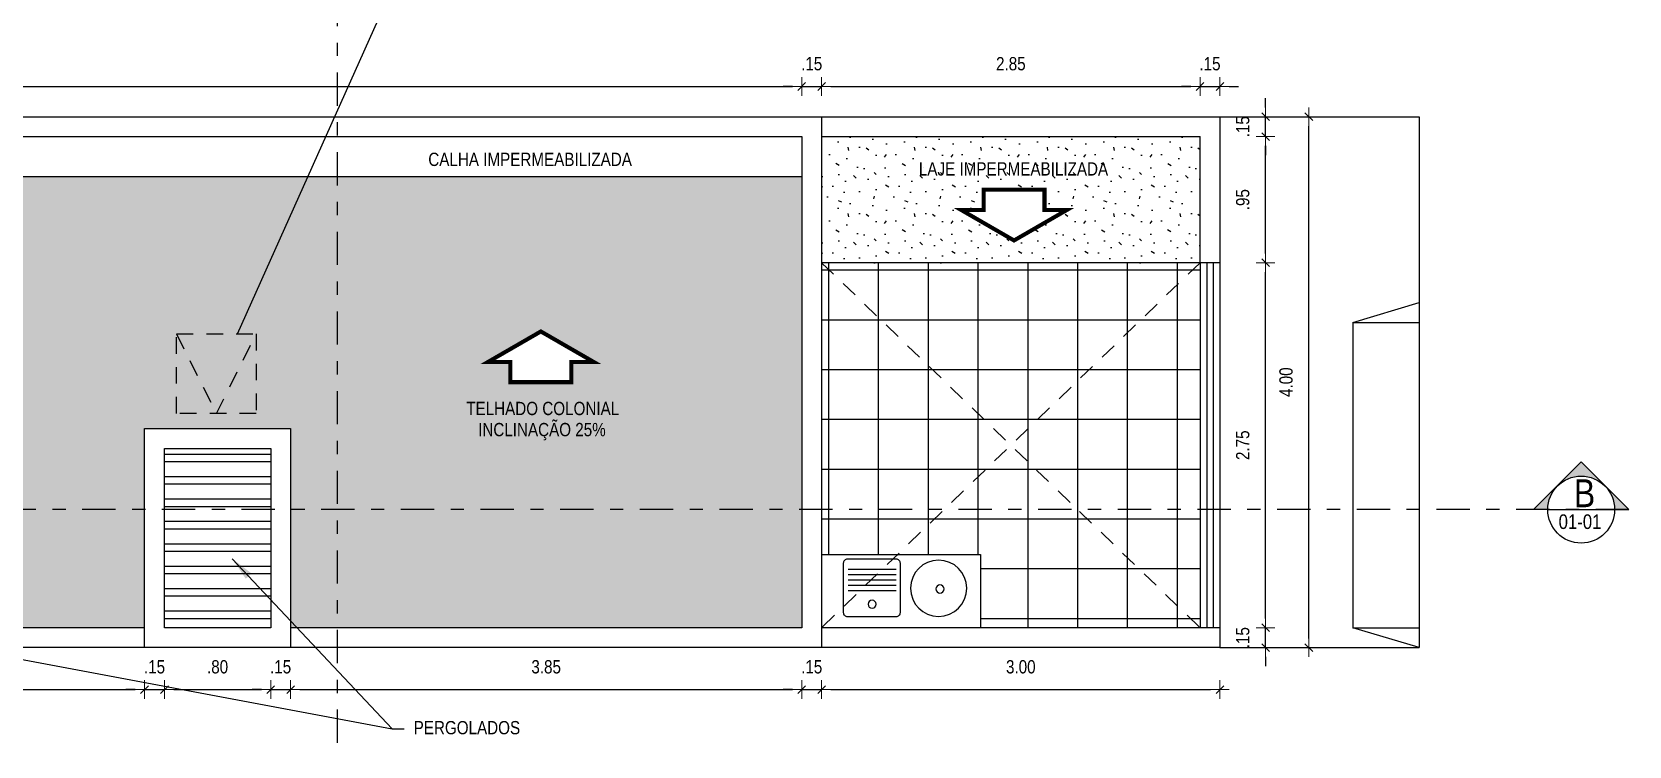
# Model space of a CAD drawing. Extents: x -263 to -176, y -135 to 681.
# Drawn here: x -222.09 to -210.06, y 653.88 to 659.26 of the extents above; entities that cross this region are included whole.
import ezdxf
from ezdxf.enums import TextEntityAlignment as Align

# ---------------------------------------------------------------- set-up
doc = ezdxf.new("R2010")
doc.units = 0
doc.header["$MEASUREMENT"] = 0
doc.header["$PDSIZE"] = -5
for name, pattern in [('CONTINUO', [0]), ('DASHDOT2', [0.5, 0.25, -0.125, 0, -0.125]), ('HIDDEN2', [0.1875, 0.125, -0.0625])]:
    doc.linetypes.add(name, pattern=pattern)
doc.layers.get('0').update_dxf_attribs({"linetype": 'CONTINUOUS'})
doc.layers.get('Defpoints').update_dxf_attribs({"linetype": 'CONTINUOUS'})
for name, color, linetype in [('AR-ALV', 5, 'CONTINUOUS'), ('COBERTA', 6, 'CONTINUOUS'), ('COTAS', 7, 'CONTINUOUS'), ('COTAS01', 7, 'CONTINUOUS'), ('E-txt-g', 3, 'CONTINUOUS'), ('ESPECIFICAÇÃO02', 7, 'CONTINUOUS'), ('LAYER4', 7, 'CONTINUOUS'), ('LAYER5', 8, 'CONTINUOUS'), ('LAYER7', 4, 'CONTINUOUS')]:
    doc.layers.add(name, color=color, linetype=linetype)
for name, color, linetype, lineweight in [('E-Cta-W', 7, 'CONTINUOUS', 20), ('E-Lay-9', 9, 'CONTINUOUS', 9), ('E-Pen-C', 4, 'CONTINUOUS', 15), ('E-Pen-G', 3, 'CONTINUOUS', 30), ('E-Txt-W', 7, 'CONTINUOUS', 20)]:
    doc.layers.add(name, color=color, linetype=linetype, lineweight=lineweight)
doc.styles.add('F2', font='swissc.ttf')
doc.styles.add('REG60', font='romans.shx', dxfattribs={"width": 0.8, "height": 0.15})
doc.styles.add('REG80', font='romans.shx', dxfattribs={"width": 0.8, "height": 0.2})
doc.dimstyles.new('DIMENSION-1', dxfattribs={"dimtxt": 0.11, "dimasz": 0.07, "dimexe": 1, "dimexo": 0, "dimgap": 0.12, "dimtad": 1, "dimzin": 7, "dimdsep": 46, "dimtxsty": 'F2', "dimblk1": 'TRACO', "dimblk2": 'TRACO', "dimsah": 1, "dimcen": 1, "dimse1": 1, "dimse2": 1, "dimclrd": 256, "dimclre": 256, "dimclrt": 6, "dimadec": 0, "dimazin": 0, "dimtfac": 1, "dimtix": 1, "dimtmove": 2, "dimatfit": 3, "dimldrblk": 'TRACO', "dimfxl": 1, "dimtolj": 1, "dimtzin": 0, "dimarcsym": 0})
doc.dimstyles.get("Standard").update_dxf_attribs({"dimtxt": 0.18, "dimasz": 0.18, "dimexe": 0.18, "dimexo": 0.0625, "dimgap": 0.09, "dimtad": 0, "dimtih": 1, "dimtoh": 1, "dimdec": 4, "dimzin": 0, "dimdsep": 46, "dimtxsty": 'Standard', "dimcen": 0.09, "dimadec": 0, "dimazin": 0, "dimtfac": 1, "dimtdec": 4, "dimtofl": 0, "dimtmove": 0, "dimatfit": 3, "dimfxl": 1, "dimtolj": 1, "dimtzin": 0, "dimarcsym": 0})

# ---------------------------------------------------------------- blocks, each defined once
blk = doc.blocks.new('A$C656368A0')
at = {"layer": 'COTAS01', "color": 8}
for p, q in [((0, 1.196), (0, 0)), ((0, 1.196), (0.55, 1.196)), ((0.11, 0.997), (0.11, 0.635)), ((0.15, 0.997), (0.15, 0.635)), ((0.19, 0.997), (0.19, 0.635)), ((0.23, 0.997), (0.23, 0.635)), ((0.27, 0.997), (0.27, 0.635)), ((0, 0), (0.55, 0))]:
    blk.add_line(p, q, dxfattribs=at)
for centre in [(0.374, 0.816), (0.259, 0.305)]:
    blk.add_circle(centre, 0.0307, dxfattribs=at)
at = {"layer": 'ESPECIFICAÇÃO02', "color": 8}
blk.add_lwpolyline([(0.466, 0.633, -0.414214), (0.436, 0.603), (0.065, 0.603, -0.414214), (0.035, 0.633), (0.035, 1.003, -0.414214), (0.065, 1.033), (0.436, 1.033, -0.414214), (0.466, 1.003)], format="xyb", close=True, dxfattribs=at)
blk.add_circle((0.254, 0.315), 0.212, dxfattribs=at)
blk = doc.blocks.new('TRACO')
at = {"layer": 'E-Pen-C'}
for p, q in [((-1, 0), (1, 0)), ((0, 1), (0, -1))]:
    blk.add_line(p, q, dxfattribs=at)
at = {"layer": 'E-Pen-G'}
blk.add_line((-0.42, -0.42), (0.42, 0.42), dxfattribs=at)
blk = doc.blocks.new('*D355')
at = {"color": 4, "lineweight": -2}
blk.add_line((-228.621, 658.852), (-216.361, 658.852), dxfattribs=at)
at = {"layer": 'Defpoints', "color": 0, "linetype": 'Continuous'}
for p in [(-216.291, 658.852), (-228.691, 658.474), (-216.291, 658.474)]:
    blk.add_point(p, dxfattribs=at)
at = {"color": 4, "linetype": 'Continuous', "lineweight": -2, "xscale": 0.07, "yscale": 0.07, "zscale": 0.07, "rotation": 180}
blk.add_blockref('TRACO', (-228.691, 658.852), dxfattribs=at)
at = {"color": 4, "linetype": 'Continuous', "lineweight": -2, "xscale": 0.07, "yscale": 0.07, "zscale": 0.07}
blk.add_blockref('TRACO', (-216.291, 658.852), dxfattribs=at)
at = {"color": 4, "linetype": 'Continuous', "insert": (-222.491, 659.023), "char_height": 0.1, "attachment_point": 5, "style": 'F2'}
blk.add_mtext('\\A1;12.40', dxfattribs=at)
blk = doc.blocks.new('*D356')
at = {"color": 4, "lineweight": -2}
for p, q in [((-216.361, 658.852), (-216.431, 658.852)), ((-216.291, 658.852), (-216.141, 658.852)), ((-216.071, 658.852), (-216.001, 658.852))]:
    blk.add_line(p, q, dxfattribs=at)
at = {"layer": 'Defpoints', "color": 0, "linetype": 'Continuous'}
for p in [(-216.141, 658.852), (-216.141, 658.624), (-216.291, 658.474)]:
    blk.add_point(p, dxfattribs=at)
at = {"color": 4, "linetype": 'Continuous', "lineweight": -2, "xscale": 0.07, "yscale": 0.07, "zscale": 0.07}
blk.add_blockref('TRACO', (-216.291, 658.852), dxfattribs=at)
at = {"color": 4, "linetype": 'Continuous', "lineweight": -2, "xscale": 0.07, "yscale": 0.07, "zscale": 0.07, "rotation": 180}
blk.add_blockref('TRACO', (-216.141, 658.852), dxfattribs=at)
at = {"color": 4, "linetype": 'Continuous', "insert": (-216.216, 659.023), "char_height": 0.1, "attachment_point": 5, "style": 'F2'}
blk.add_mtext('\\A1;.15', dxfattribs=at)
blk = doc.blocks.new('*D357')
at = {"color": 4, "lineweight": -2}
blk.add_line((-216.071, 658.852), (-213.361, 658.852), dxfattribs=at)
at = {"layer": 'Defpoints', "color": 0, "linetype": 'Continuous'}
for p in [(-213.291, 658.852), (-216.141, 658.624), (-213.291, 658.474)]:
    blk.add_point(p, dxfattribs=at)
at = {"color": 4, "linetype": 'Continuous', "lineweight": -2, "xscale": 0.07, "yscale": 0.07, "zscale": 0.07, "rotation": 180}
blk.add_blockref('TRACO', (-216.141, 658.852), dxfattribs=at)
at = {"color": 4, "linetype": 'Continuous', "lineweight": -2, "xscale": 0.07, "yscale": 0.07, "zscale": 0.07}
blk.add_blockref('TRACO', (-213.291, 658.852), dxfattribs=at)
at = {"color": 4, "linetype": 'Continuous', "insert": (-214.716, 659.023), "char_height": 0.1, "attachment_point": 5, "style": 'F2'}
blk.add_mtext('\\A1;2.85', dxfattribs=at)
blk = doc.blocks.new('*D358')
at = {"color": 4, "lineweight": -2}
for p, q in [((-213.361, 658.852), (-213.431, 658.852)), ((-213.291, 658.852), (-213.141, 658.852)), ((-213.071, 658.852), (-213.001, 658.852))]:
    blk.add_line(p, q, dxfattribs=at)
at = {"layer": 'Defpoints', "color": 0, "linetype": 'Continuous'}
for p in [(-213.141, 658.852), (-213.141, 658.624), (-213.291, 658.474)]:
    blk.add_point(p, dxfattribs=at)
at = {"color": 4, "linetype": 'Continuous', "lineweight": -2, "xscale": 0.07, "yscale": 0.07, "zscale": 0.07}
blk.add_blockref('TRACO', (-213.291, 658.852), dxfattribs=at)
at = {"color": 4, "linetype": 'Continuous', "lineweight": -2, "xscale": 0.07, "yscale": 0.07, "zscale": 0.07, "rotation": 180}
blk.add_blockref('TRACO', (-213.141, 658.852), dxfattribs=at)
at = {"color": 4, "linetype": 'Continuous', "insert": (-213.216, 659.023), "char_height": 0.1, "attachment_point": 5, "style": 'F2'}
blk.add_mtext('\\A1;.15', dxfattribs=at)
blk = doc.blocks.new('*D359')
at = {"color": 4, "lineweight": -2}
for p, q in [((-212.797, 654.844), (-212.797, 654.914)), ((-212.797, 654.624), (-212.797, 654.774)), ((-212.797, 654.554), (-212.797, 654.484))]:
    blk.add_line(p, q, dxfattribs=at)
at = {"layer": 'Defpoints', "color": 0, "linetype": 'Continuous'}
for p in [(-213.141, 654.774), (-212.797, 654.774), (-213.141, 654.624)]:
    blk.add_point(p, dxfattribs=at)
at = {"color": 4, "linetype": 'Continuous', "lineweight": -2, "xscale": 0.07, "yscale": 0.07, "zscale": 0.07}
for p, rotation in [((-212.797, 654.774), 270), ((-212.797, 654.624), 90)]:
    blk.add_blockref('TRACO', p, dxfattribs=dict(at, rotation=rotation))
at = {"color": 4, "linetype": 'Continuous', "insert": (-212.969, 654.699), "char_height": 0.1, "attachment_point": 5, "rotation": 90, "style": 'F2'}
blk.add_mtext('\\A1;.15', dxfattribs=at)
blk = doc.blocks.new('*D360')
at = {"color": 4, "lineweight": -2}
blk.add_line((-212.797, 654.844), (-212.797, 657.454), dxfattribs=at)
at = {"layer": 'Defpoints', "color": 0, "linetype": 'Continuous'}
for p in [(-213.141, 657.524), (-212.797, 657.524), (-213.141, 654.774)]:
    blk.add_point(p, dxfattribs=at)
at = {"color": 4, "linetype": 'Continuous', "lineweight": -2, "xscale": 0.07, "yscale": 0.07, "zscale": 0.07}
for p, rotation in [((-212.797, 657.524), 90), ((-212.797, 654.774), 270)]:
    blk.add_blockref('TRACO', p, dxfattribs=dict(at, rotation=rotation))
at = {"color": 4, "linetype": 'Continuous', "insert": (-212.969, 656.149), "char_height": 0.1, "attachment_point": 5, "rotation": 90, "style": 'F2'}
blk.add_mtext('\\A1;2.75', dxfattribs=at)
blk = doc.blocks.new('*D361')
at = {"color": 4, "lineweight": -2}
blk.add_line((-212.797, 657.594), (-212.797, 658.404), dxfattribs=at)
at = {"layer": 'Defpoints', "color": 0, "linetype": 'Continuous'}
for p in [(-213.291, 658.474), (-212.797, 658.474), (-213.141, 657.524)]:
    blk.add_point(p, dxfattribs=at)
at = {"color": 4, "linetype": 'Continuous', "lineweight": -2, "xscale": 0.07, "yscale": 0.07, "zscale": 0.07}
for p, rotation in [((-212.797, 658.474), 90), ((-212.797, 657.524), 270)]:
    blk.add_blockref('TRACO', p, dxfattribs=dict(at, rotation=rotation))
at = {"color": 4, "linetype": 'Continuous', "insert": (-212.969, 657.999), "char_height": 0.1, "attachment_point": 5, "rotation": 90, "style": 'F2'}
blk.add_mtext('\\A1;.95', dxfattribs=at)
blk = doc.blocks.new('*D362')
at = {"color": 4, "lineweight": -2}
for p, q in [((-212.797, 658.694), (-212.797, 658.764)), ((-212.797, 658.474), (-212.797, 658.624)), ((-212.797, 658.404), (-212.797, 658.334))]:
    blk.add_line(p, q, dxfattribs=at)
at = {"layer": 'Defpoints', "color": 0, "linetype": 'Continuous'}
for p in [(-213.141, 658.624), (-212.797, 658.624), (-213.291, 658.474)]:
    blk.add_point(p, dxfattribs=at)
at = {"color": 4, "linetype": 'Continuous', "lineweight": -2, "xscale": 0.07, "yscale": 0.07, "zscale": 0.07}
for p, rotation in [((-212.797, 658.624), 270), ((-212.797, 658.474), 90)]:
    blk.add_blockref('TRACO', p, dxfattribs=dict(at, rotation=rotation))
at = {"color": 4, "linetype": 'Continuous', "insert": (-212.969, 658.549), "char_height": 0.1, "attachment_point": 5, "rotation": 90, "style": 'F2'}
blk.add_mtext('\\A1;.15', dxfattribs=at)
blk = doc.blocks.new('*D363')
at = {"color": 4, "lineweight": -2}
blk.add_line((-212.472, 654.694), (-212.472, 658.554), dxfattribs=at)
at = {"layer": 'Defpoints', "color": 0, "linetype": 'Continuous'}
for p in [(-213.141, 658.624), (-212.472, 658.624), (-213.141, 654.624)]:
    blk.add_point(p, dxfattribs=at)
at = {"color": 4, "linetype": 'Continuous', "lineweight": -2, "xscale": 0.07, "yscale": 0.07, "zscale": 0.07}
for p, rotation in [((-212.472, 658.624), 90), ((-212.472, 654.624), 270)]:
    blk.add_blockref('TRACO', p, dxfattribs=dict(at, rotation=rotation))
at = {"color": 4, "linetype": 'Continuous', "insert": (-212.643, 656.624), "char_height": 0.1, "attachment_point": 5, "rotation": 90, "style": 'F2'}
blk.add_mtext('\\A1;4.00', dxfattribs=at)
blk = doc.blocks.new('*D371')
at = {"color": 4, "lineweight": -2}
blk.add_line((-224.171, 654.308), (-221.311, 654.308), dxfattribs=at)
at = {"layer": 'Defpoints', "color": 0, "linetype": 'Continuous'}
for p in [(-224.241, 654.624), (-221.241, 654.624), (-221.241, 654.308)]:
    blk.add_point(p, dxfattribs=at)
at = {"color": 4, "linetype": 'Continuous', "lineweight": -2, "xscale": 0.07, "yscale": 0.07, "zscale": 0.07, "rotation": 180}
blk.add_blockref('TRACO', (-224.241, 654.308), dxfattribs=at)
at = {"color": 4, "linetype": 'Continuous', "lineweight": -2, "xscale": 0.07, "yscale": 0.07, "zscale": 0.07}
blk.add_blockref('TRACO', (-221.241, 654.308), dxfattribs=at)
at = {"color": 4, "linetype": 'Continuous', "insert": (-222.741, 654.479), "char_height": 0.1, "attachment_point": 5, "style": 'F2'}
blk.add_mtext('\\A1;3.00', dxfattribs=at)
blk = doc.blocks.new('*D372')
at = {"color": 4, "lineweight": -2}
for p, q in [((-221.311, 654.308), (-221.381, 654.308)), ((-221.241, 654.308), (-221.091, 654.308)), ((-221.021, 654.308), (-220.951, 654.308))]:
    blk.add_line(p, q, dxfattribs=at)
at = {"layer": 'Defpoints', "color": 0, "linetype": 'Continuous'}
for p in [(-221.091, 654.774), (-221.241, 654.624), (-221.091, 654.308)]:
    blk.add_point(p, dxfattribs=at)
at = {"color": 4, "linetype": 'Continuous', "lineweight": -2, "xscale": 0.07, "yscale": 0.07, "zscale": 0.07}
blk.add_blockref('TRACO', (-221.241, 654.308), dxfattribs=at)
at = {"color": 4, "linetype": 'Continuous', "lineweight": -2, "xscale": 0.07, "yscale": 0.07, "zscale": 0.07, "rotation": 180}
blk.add_blockref('TRACO', (-221.091, 654.308), dxfattribs=at)
at = {"color": 4, "linetype": 'Continuous', "insert": (-221.166, 654.479), "char_height": 0.1, "attachment_point": 5, "style": 'F2'}
blk.add_mtext('\\A1;.15', dxfattribs=at)
blk = doc.blocks.new('*D373')
at = {"color": 4, "lineweight": -2}
blk.add_line((-221.021, 654.308), (-220.361, 654.308), dxfattribs=at)
at = {"layer": 'Defpoints', "color": 0, "linetype": 'Continuous'}
for p in [(-221.091, 654.774), (-220.291, 654.774), (-220.291, 654.308)]:
    blk.add_point(p, dxfattribs=at)
at = {"color": 4, "linetype": 'Continuous', "lineweight": -2, "xscale": 0.07, "yscale": 0.07, "zscale": 0.07, "rotation": 180}
blk.add_blockref('TRACO', (-221.091, 654.308), dxfattribs=at)
at = {"color": 4, "linetype": 'Continuous', "lineweight": -2, "xscale": 0.07, "yscale": 0.07, "zscale": 0.07}
blk.add_blockref('TRACO', (-220.291, 654.308), dxfattribs=at)
at = {"color": 4, "linetype": 'Continuous', "insert": (-220.691, 654.479), "char_height": 0.1, "attachment_point": 5, "style": 'F2'}
blk.add_mtext('\\A1;.80', dxfattribs=at)
blk = doc.blocks.new('*D374')
at = {"color": 4, "lineweight": -2}
for p, q in [((-220.361, 654.308), (-220.431, 654.308)), ((-220.291, 654.308), (-220.141, 654.308)), ((-220.071, 654.308), (-220.001, 654.308))]:
    blk.add_line(p, q, dxfattribs=at)
at = {"layer": 'Defpoints', "color": 0, "linetype": 'Continuous'}
for p in [(-220.291, 654.774), (-220.141, 654.624), (-220.141, 654.308)]:
    blk.add_point(p, dxfattribs=at)
at = {"color": 4, "linetype": 'Continuous', "lineweight": -2, "xscale": 0.07, "yscale": 0.07, "zscale": 0.07}
blk.add_blockref('TRACO', (-220.291, 654.308), dxfattribs=at)
at = {"color": 4, "linetype": 'Continuous', "lineweight": -2, "xscale": 0.07, "yscale": 0.07, "zscale": 0.07, "rotation": 180}
blk.add_blockref('TRACO', (-220.141, 654.308), dxfattribs=at)
at = {"color": 4, "linetype": 'Continuous', "insert": (-220.216, 654.479), "char_height": 0.1, "attachment_point": 5, "style": 'F2'}
blk.add_mtext('\\A1;.15', dxfattribs=at)
blk = doc.blocks.new('*D375')
at = {"color": 4, "lineweight": -2}
blk.add_line((-220.071, 654.308), (-216.361, 654.308), dxfattribs=at)
at = {"layer": 'Defpoints', "color": 0, "linetype": 'Continuous'}
for p in [(-216.291, 654.774), (-220.141, 654.624), (-216.291, 654.308)]:
    blk.add_point(p, dxfattribs=at)
at = {"color": 4, "linetype": 'Continuous', "lineweight": -2, "xscale": 0.07, "yscale": 0.07, "zscale": 0.07, "rotation": 180}
blk.add_blockref('TRACO', (-220.141, 654.308), dxfattribs=at)
at = {"color": 4, "linetype": 'Continuous', "lineweight": -2, "xscale": 0.07, "yscale": 0.07, "zscale": 0.07}
blk.add_blockref('TRACO', (-216.291, 654.308), dxfattribs=at)
at = {"color": 4, "linetype": 'Continuous', "insert": (-218.216, 654.479), "char_height": 0.1, "attachment_point": 5, "style": 'F2'}
blk.add_mtext('\\A1;3.85', dxfattribs=at)
blk = doc.blocks.new('*D376')
at = {"color": 4, "lineweight": -2}
for p, q in [((-216.361, 654.308), (-216.431, 654.308)), ((-216.291, 654.308), (-216.141, 654.308)), ((-216.071, 654.308), (-216.001, 654.308))]:
    blk.add_line(p, q, dxfattribs=at)
at = {"layer": 'Defpoints', "color": 0, "linetype": 'Continuous'}
for p in [(-216.291, 654.774), (-216.141, 654.624), (-216.141, 654.308)]:
    blk.add_point(p, dxfattribs=at)
at = {"color": 4, "linetype": 'Continuous', "lineweight": -2, "xscale": 0.07, "yscale": 0.07, "zscale": 0.07}
blk.add_blockref('TRACO', (-216.291, 654.308), dxfattribs=at)
at = {"color": 4, "linetype": 'Continuous', "lineweight": -2, "xscale": 0.07, "yscale": 0.07, "zscale": 0.07, "rotation": 180}
blk.add_blockref('TRACO', (-216.141, 654.308), dxfattribs=at)
at = {"color": 4, "linetype": 'Continuous', "insert": (-216.216, 654.479), "char_height": 0.1, "attachment_point": 5, "style": 'F2'}
blk.add_mtext('\\A1;.15', dxfattribs=at)
blk = doc.blocks.new('*D377')
at = {"color": 4, "lineweight": -2}
blk.add_line((-216.071, 654.308), (-213.211, 654.308), dxfattribs=at)
at = {"layer": 'Defpoints', "color": 0, "linetype": 'Continuous'}
for p in [(-216.141, 654.624), (-213.141, 654.624), (-213.141, 654.308)]:
    blk.add_point(p, dxfattribs=at)
at = {"color": 4, "linetype": 'Continuous', "lineweight": -2, "xscale": 0.07, "yscale": 0.07, "zscale": 0.07, "rotation": 180}
blk.add_blockref('TRACO', (-216.141, 654.308), dxfattribs=at)
at = {"color": 4, "linetype": 'Continuous', "lineweight": -2, "xscale": 0.07, "yscale": 0.07, "zscale": 0.07}
blk.add_blockref('TRACO', (-213.141, 654.308), dxfattribs=at)
at = {"color": 4, "linetype": 'Continuous', "insert": (-214.641, 654.479), "char_height": 0.1, "attachment_point": 5, "style": 'F2'}
blk.add_mtext('\\A1;3.00', dxfattribs=at)
blk = doc.blocks.new('Seta')
at = {"const_width": 2}
blk.add_lwpolyline([(10, 15), (10, 25.98), (25, 0), (10, -25.98), (10, -15), (0, -15), (0, 15)], close=True, dxfattribs=at)
blk = doc.blocks.new('TXT-AMB75')
at = {"layer": 'E-txt-g', "style": 'REG80', "width": 0.8, "flags": 8}
blk.add_attdef('TXT', text='', height=0.2, dxfattribs=at).set_placement((0.005, 0.296), align=Align.CENTER)
at = {"layer": 'E-Txt-W', "style": 'REG60', "width": 0.8, "flags": 8}
blk.add_attdef('TXT', text='', height=0.15, dxfattribs=at).set_placement((0.005, 0.027), align=Align.CENTER)
blk = doc.blocks.new('A$C52F82244')
at = {"layer": 'LAYER5'}
blk.add_hatch(color=2, dxfattribs=at).paths.add_polyline_path([(0.5, 0.85), (0, 0.35), (0.15, 0.35, -1), (0.85, 0.35), (1, 0.35)])
at = {"layer": 'LAYER4', "color": 2}
blk.add_line((0.15, 0.35), (0.85, 0.35), dxfattribs=at)
at = {"layer": 'LAYER7', "color": 2}
for p, q in [((0.5, 0.85), (0, 0.35)), ((0.5, 0.85), (1, 0.35)), ((0.15, 0.35), (0, 0.35)), ((0.85, 0.35), (1, 0.35))]:
    blk.add_line(p, q, dxfattribs=at)
blk.add_circle((0.5, 0.35), 0.35, dxfattribs=at)

msp = doc.modelspace()

# ---------------------------------------------------------------- hatches: boundary and pattern name
at = {"linetype": 'Continuous'}
h = msp.add_hatch(dxfattribs=at)
h.set_pattern_fill('STIP2', color=8, scale=0.5, style=0, pattern_type=2)
h.set_pattern_definition([(0, (-5.292, -83.8457), (0, 0.5), [0, -0.5]), (0, (-5.232, -83.9257), (0, 0.5), [0, -0.5]), (0, (-5.257, -84.0457), (0, 0.5), [0, -0.5]), (0, (-5.082, -84.1607), (0, 0.5), [0, -0.5]), (0, (-5.097, -83.9807), (0, 0.5), [0, -0.5]), (0, (-4.962, -83.8607), (0, 0.5), [0, -0.5]), (0, (-5.137, -83.8257), (0, 0.5), [0, -0.5]), (0, (-4.927, -84.0307), (0, 0.5), [0, -0.5]), (0, (-4.952, -84.1907), (0, 0.5), [0, -0.5]), (0, (-5.322, -84.2657), (0, 0.5), [0, -0.5]), (0, (-5.232, -84.1657), (0, 0.5), [0, -0.5]), (0, (-5.162, -84.2607), (0, 0.5), [0, -0.5]), (0, (-4.857, -83.9407), (0, 0.5), [0, -0.5]), (0, (-5.017, -84.0657), (0, 0.5), [0, -0.5]), (0, (-5.057, -83.9007), (0, 0.5), [0, -0.5]), (0, (-4.972, -83.9457), (0, 0.5), [0, -0.5]), (0, (-5.152, -84.0807), (0, 0.5), [0, -0.5]), (0, (-5.012, -83.8107), (0, 0.5), [0, -0.5]), (0, (-4.857, -84.1057), (0, 0.5), [0, -0.5]), (0, (-4.872, -84.2557), (0, 0.5), [0, -0.5]), (75.9638, (-5.247, -83.99569), (-0.499999029, -1.500000273), [0.0206155, -2.0409375]), (329.0362, (-5.162, -83.89069), (-1.499999011, 1.000001242), [0.029155, -2.886321]), (338.1986, (-5.017, -84.00569), (1.500000137, -0.499999955), [0.026926, -2.6656565]), (149.0362, (-5.012, -84.24569), (1.499999011, -1.000001242), [0.029155, -2.886321]), (53.1301, (-5.167, -84.18069), (1.000000062, 1.499999959), [0.025, -2.475]), (315, (-4.902, -83.8207), (0.50000015, -1e-16), [0.0282845, -0.6788225]), (101.3099, (-4.937, -84.13069), (-0.499998816, 2.000000376), [0.025495, -2.5240145]), (323.1301, (-5.307, -84.11069), (1.499999959, -1.000000062), [0.025, -2.475]), (315, (-5.247, -83.7957), (0.50000015, -1e-16), [0.021213, -0.6858935])])
h.paths.add_polyline_path([(-216.141, 658.474), (-216.141, 657.524), (-213.291, 657.524), (-213.291, 658.474)])
h.paths.add_polyline_path([(-214.295, 657.921), (-214.692, 657.692), (-215.089, 657.921), (-214.921, 657.921), (-214.921, 658.074), (-214.463, 658.074), (-214.463, 657.921)], flags=16)
h.paths.add_polyline_path([(-215.393, 658.153), (-213.998, 658.153), (-213.998, 658.307), (-215.393, 658.307)], flags=24)
h = msp.add_hatch(dxfattribs=at)
h.set_pattern_fill('TROOF1', color=8, scale=0.15, angle=180, style=0, pattern_type=2)
h.set_pattern_definition([(180, (-5.337, -84.28069), (-0.15, -0.15), [0.048, -0.102]), (305.2176, (-5.481003, -84.295691), (-1.05000017453, 1.49999987498), [0.03121305, -3.0900849]), (340.71, (-5.463003, -84.321191), (-2.550000777635, 0.8999979741), [0.0317844, -3.1466586]), (19.29, (-5.433003, -84.331691), (2.550000777635, 0.8999979741), [0.0317844, -3.1466586]), (54.7824, (-5.403003, -84.321191), (1.05000017453, 1.49999987498), [0.03121305, -3.0900849]), (90, (-5.385, -84.29569), (-0.15, 0.15), [0.015, -0.135]), (270, (-5.481, -84.28069), (0.15, -0.15), [0.015, -0.135]), (180, (-5.337, -84.28669), (-0.15, -0.15), [0.042, -0.108]), (306.3844, (-5.487003, -84.298691), (-1.650001937525, 2.24999858293), [0.0354012, -3.50472585]), (342.3499, (-5.466003, -84.327191), (2.850000422915, -0.899998778574), [0.0346302, -3.42838875]), (17.6501, (-5.433003, -84.337691), (-2.850000422915, -0.899998778574), [0.0346302, -3.42838875]), (53.6156, (-5.400003, -84.327191), (1.650001937525, 2.24999858293), [0.0354012, -3.50472585]), (90, (-5.379, -84.29869), (-0.15, 0.15), [0.012, -0.138]), (270, (-5.487, -84.28669), (0.15, -0.15), [0.012, -0.138]), (180, (-5.481, -84.28669), (-0.15, -0.15), [0.006, -0.144]), (267.3974, (-5.379003, -84.298691), (0.1500021288, 3.149999897937), [0.13213635, -3.17127105]), (272.6026, (-5.487003, -84.298691), (0.1500021288, -3.149999897937), [0.13213635, -3.17127105]), (180, (-5.481, -84.28069), (-0.15, -0.15), [0.006, -0.144])])
h.paths.add_polyline_path([(-222.357, 656.777), (-222.525, 656.777), (-222.525, 656.624), (-222.983, 656.624), (-222.983, 656.777), (-223.151, 656.777), (-222.754, 657.007)], flags=16)
h.paths.add_polyline_path([(-226.693, 656.777), (-226.861, 656.777), (-226.861, 656.624), (-227.319, 656.624), (-227.319, 656.777), (-227.487, 656.777), (-227.09, 657.007)], flags=16)
h.paths.add_polyline_path([(-219.789, 654.774), (-216.291, 654.774), (-216.291, 658.174), (-219.789, 658.174)])
h.paths.add_polyline_path([(-218.653, 656.777), (-218.256, 657.007), (-217.858, 656.777), (-218.026, 656.777), (-218.026, 656.624), (-218.485, 656.624), (-218.485, 656.777)], flags=16)
h.paths.add_polyline_path([(-227.638, 656.348), (-226.515, 656.348), (-226.515, 656.505), (-227.638, 656.505)], flags=24)
h.paths.add_polyline_path([(-227.575, 656.147), (-226.588, 656.147), (-226.588, 656.381), (-227.575, 656.381)], flags=24)
h.paths.add_polyline_path([(-223.302, 656.348), (-222.18, 656.348), (-222.18, 656.505), (-223.302, 656.505)], flags=24)
h.paths.add_polyline_path([(-223.24, 656.147), (-222.253, 656.147), (-222.253, 656.381), (-223.24, 656.381)], flags=24)
h.paths.add_polyline_path([(-225.908, 654.764), (-225.908, 654.98), (-226.118, 654.98), (-226.118, 654.764)], flags=9)
h.paths.add_polyline_path([(-225.908, 655.09), (-225.908, 655.305), (-226.118, 655.305), (-226.118, 655.09)], flags=24)
h.paths.add_polyline_path([(-225.908, 656.259), (-225.908, 656.541), (-226.118, 656.541), (-226.118, 656.259)], flags=24)
h.paths.add_polyline_path([(-225.908, 657.49), (-225.908, 657.705), (-226.118, 657.705), (-226.118, 657.49)], flags=24)
h.paths.add_polyline_path([(-225.908, 657.814), (-225.908, 658.03), (-226.118, 658.03), (-226.118, 657.814)], flags=24)
h.paths.add_polyline_path([(-218.803, 656.348), (-217.681, 656.348), (-217.681, 656.505), (-218.803, 656.505)], flags=24)
h.paths.add_polyline_path([(-218.741, 656.147), (-217.754, 656.147), (-217.754, 656.381), (-218.741, 656.381)], flags=24)
h.paths.add_polyline_path([(-226.391, 656.174), (-225.641, 656.174), (-225.641, 657.674), (-224.241, 657.674), (-224.241, 654.774), (-221.241, 654.774), (-221.241, 656.274), (-220.141, 656.274), (-220.141, 654.774), (-219.789, 654.774), (-219.789, 658.174), (-228.691, 658.174), (-228.691, 654.774), (-226.391, 654.774)])
h = msp.add_hatch()
h.set_pattern_fill('ANSI37,_O', color=8, scale=3, angle=45)
h.set_pattern_definition([(90, (-5.337, -84.2807), (-0.375, 6e-17), []), (180, (-5.337, -84.2807), (-6e-17, -0.375), [])])
h.paths.add_polyline_path([(-216.141, 657.524), (-216.141, 655.325), (-215.571, 655.325), (-214.716, 656.149)])
h.paths.add_polyline_path([(-214.716, 656.149), (-213.291, 657.524), (-216.141, 657.524)])
h.paths.add_polyline_path([(-215.571, 655.325), (-214.945, 655.325), (-214.945, 654.774), (-213.291, 654.774), (-214.716, 656.149)])
h.paths.add_polyline_path([(-213.291, 654.774), (-213.291, 657.524), (-214.716, 656.149)])
at = {"linetype": 'CONTINUO'}
h = msp.add_hatch(dxfattribs=at)
h.set_pattern_fill('ANSI32', color=8, scale=0.45, angle=135, style=0)
h.set_pattern_definition([(180, (-5.337, -84.28069), (-4e-17, -0.16875), []), (180, (-5.39325, -84.22444), (-4e-17, -0.16875), [])])
h.paths.add_polyline_path([(-220.291, 656.124), (-221.091, 656.124), (-221.091, 654.774), (-220.291, 654.774)])

# ---------------------------------------------------------------- linework, layer by layer
at = {"color": 5, "linetype": 'Continuous'}
for p, q in [((-228.841, 658.624), (-216.141, 658.624)), ((-216.141, 658.624), (-216.141, 654.624)), ((-228.691, 658.474), (-216.291, 658.474)), ((-216.291, 658.474), (-216.291, 654.774)), ((-221.241, 654.774), (-224.241, 654.774)), ((-220.291, 654.774), (-221.091, 654.774)), ((-216.291, 654.774), (-220.141, 654.774)), ((-216.141, 654.624), (-228.841, 654.624))]:
    msp.add_line(p, q, dxfattribs=at)
at = {"color": 2, "linetype": 'Continuous'}
for p, q in [((-216.141, 658.624), (-213.141, 658.624)), ((-216.141, 658.624), (-213.141, 658.624)), ((-213.141, 658.624), (-213.141, 657.524)), ((-216.141, 658.474), (-213.291, 658.474)), ((-213.291, 657.524), (-213.291, 658.474)), ((-213.141, 657.524), (-216.141, 657.524)), ((-213.141, 654.774), (-216.141, 654.774)), ((-213.141, 654.774), (-213.141, 654.624)), ((-213.141, 654.624), (-216.141, 654.624))]:
    msp.add_line(p, q, dxfattribs=at)
at = {"color": 7, "linetype": 'Continuous'}
for p, q in [((-228.691, 658.174), (-216.291, 658.174)), ((-213.241, 657.524), (-213.241, 654.774)), ((-213.191, 657.524), (-213.191, 654.774))]:
    msp.add_line(p, q, dxfattribs=at)
at = {"color": 8, "linetype": 'HIDDEN2'}
for p, q in [((-216.141, 657.524), (-213.291, 654.774)), ((-213.291, 657.524), (-216.141, 654.774))]:
    msp.add_line(p, q, dxfattribs=at)
at = {"color": 8, "linetype": 'Continuous'}
for p, q in [((-213.291, 657.524), (-213.291, 654.774)), ((-213.141, 657.524), (-213.141, 654.774)), ((-212.141, 657.074), (-211.641, 657.224)), ((-212.141, 657.074), (-211.641, 657.074)), ((-211.641, 654.624), (-212.141, 654.774))]:
    msp.add_line(p, q, dxfattribs=at)
at = {"color": 2, "linetype": 'DASHDOT2'}
msp.add_line((-210.06, 655.664), (-247.408, 655.664), dxfattribs=at)
at = {"color": 7, "linetype": 'HIDDEN2'}
msp.add_lwpolyline([(-220.4, 656.388), (-221, 656.388), (-221, 656.988), (-220.4, 656.988)], close=True, dxfattribs=at)
msp.add_lwpolyline([(-221, 656.988), (-220.7, 656.388), (-220.4, 656.988)], dxfattribs=at)
at = {"color": 5, "linetype": 'Continuous'}
for points in [[(-221.241, 656.274), (-220.141, 656.274), (-220.141, 654.624), (-221.241, 654.624)], [(-221.091, 656.124), (-220.291, 656.124), (-220.291, 654.774), (-221.091, 654.774)]]:
    msp.add_lwpolyline(points, close=True, dxfattribs=at)
at = {"layer": 'AR-ALV', "color": 2, "linetype": 'DASHDOT2'}
msp.add_line((-219.789, 660.157), (-219.789, 639.2), dxfattribs=at)
at = {"layer": 'COBERTA', "color": 8, "linetype": 'Continuous'}
for p, q in [((-213.141, 658.624), (-211.641, 658.624)), ((-211.641, 658.624), (-211.641, 654.624)), ((-212.141, 657.074), (-212.141, 654.774)), ((-212.141, 654.774), (-211.641, 654.774)), ((-213.141, 654.624), (-211.641, 654.624))]:
    msp.add_line(p, q, dxfattribs=at)

# ---------------------------------------------------------------- block references
ref = msp.add_blockref('TXT-AMB75', (-218.335, 658.037), dxfattribs=dict(xscale=-0.7290000000000001, yscale=0.7290000000000001, zscale=0.7290000000000001))
ref.add_attrib('TXT', 'CALHA IMPERMEABILIZADA', dxfattribs={"layer": 'E-txt-g', "color": 2, "height": 0.1, "style": 'F2'}).set_placement((-218.337, 658.253), align=Align.CENTER)
ref = msp.add_blockref('TXT-AMB75', (-214.693, 657.965), dxfattribs=dict(xscale=-0.7290000000000001, yscale=0.7290000000000001, zscale=0.7290000000000001))
ref.add_attrib('TXT', 'LAJE IMPERMEABILIZADA', dxfattribs={"layer": 'E-txt-g', "color": 2, "height": 0.1, "style": 'F2'}).set_placement((-214.696, 658.181), align=Align.CENTER)
ref = msp.add_blockref('TXT-AMB75', (-218.24, 656.16), dxfattribs=dict(xscale=-0.7290000000000001, yscale=0.7290000000000001, zscale=0.7290000000000001))
ref.add_attrib('TXT', 'TELHADO COLONIAL', dxfattribs={"layer": 'E-txt-g', "color": 2, "height": 0.1, "style": 'F2'}).set_placement((-218.242, 656.376), align=Align.CENTER)
ref.add_attrib('TXT', 'INCLINAÇÃO 25%', dxfattribs={"layer": 'E-Txt-W', "height": 0.1, "style": 'F2'}).set_placement((-218.248, 656.217), align=Align.CENTER)
at = {"layer": 'COTAS', "ltscale": 0.35, "xscale": -1, "rotation": 90}
msp.add_blockref('A$C656368A0', (-214.945, 655.325), dxfattribs=at)
at = {"layer": 'E-Lay-9', "color": 6, "xscale": 0.01528799999998609, "yscale": 0.01528799999998609, "zscale": 0.01528799999998609}
for p, rotation in [((-214.692, 658.074), 269.9999999999999), ((-218.256, 656.624), 89.99999999999997)]:
    msp.add_blockref('Seta', p, dxfattribs=dict(at, rotation=rotation))
at = {"layer": 'LAYER4', "color": 2, "xscale": 0.7200000000000001, "yscale": 0.7200000000000001, "zscale": 0.7200000000000001}
msp.add_blockref('A$C52F82244', (-210.78, 655.412), dxfattribs=at)

# ---------------------------------------------------------------- texts
at = {"color": 7, "style": 'F2'}
for s, height, p in [('B', 0.21, (-210.475, 655.682)), ('01-01', 0.11, (-210.59, 655.518))]:
    msp.add_text(s, height=height, dxfattribs=at).set_placement(p)
at = {"color": 4, "linetype": 'Continuous', "style": 'F2'}
msp.add_text(' PERGOLADOS', height=0.1, dxfattribs=at).set_placement((-219.246, 653.971))

# ---------------------------------------------------------------- dimensions: what is measured, and where the dimension line sits
at = {"color": 8, "linetype": 'Continuous'}
for base, p1, p2, picture, middle in [((-216.291, 658.852), (-228.691, 658.474), (-216.291, 658.474), '*D355', (-222.491, 659.023)), ((-216.141, 658.852), (-216.291, 658.474), (-216.141, 658.624), '*D356', (-216.216, 659.023)), ((-213.291, 658.852), (-216.141, 658.624), (-213.291, 658.474), '*D357', (-214.716, 659.023)), ((-213.141, 658.852), (-213.291, 658.474), (-213.141, 658.624), '*D358', (-213.216, 659.023)), ((-221.091, 654.308), (-221.241, 654.624), (-221.091, 654.774), '*D372', (-221.166, 654.479)), ((-220.291, 654.308), (-221.091, 654.774), (-220.291, 654.774), '*D373', (-220.691, 654.479)), ((-220.141, 654.308), (-220.291, 654.774), (-220.141, 654.624), '*D374', (-220.216, 654.479)), ((-216.291, 654.308), (-220.141, 654.624), (-216.291, 654.774), '*D375', (-218.216, 654.479)), ((-216.141, 654.308), (-216.291, 654.774), (-216.141, 654.624), '*D376', (-216.216, 654.479)), ((-221.241, 654.308), (-224.241, 654.624), (-221.241, 654.624), '*D371', (-222.741, 654.479)), ((-213.141, 654.308), (-216.141, 654.624), (-213.141, 654.624), '*D377', (-214.641, 654.479))]:
    dim = msp.add_linear_dim(base=base, p1=p1, p2=p2, dimstyle='DIMENSION-1', override={"dimtxt": 0.1, "dimclrd": 4, "dimclrt": 4, "dimadec": 8, "dimfxl": 0.5, "dimfxlon": 1}, dxfattribs=at)
    dim.commit()
    dim.dimension.update_dxf_attribs({"geometry": picture, "text_midpoint": middle})
for base, p1, p2, picture, middle in [((-212.797, 658.624), (-213.291, 658.474), (-213.141, 658.624), '*D362', (-212.969, 658.549)), ((-212.472, 658.624), (-213.141, 654.624), (-213.141, 658.624), '*D363', (-212.643, 656.624)), ((-212.797, 658.474), (-213.141, 657.524), (-213.291, 658.474), '*D361', (-212.969, 657.999)), ((-212.797, 657.524), (-213.141, 654.774), (-213.141, 657.524), '*D360', (-212.969, 656.149)), ((-212.797, 654.774), (-213.141, 654.624), (-213.141, 654.774), '*D359', (-212.969, 654.699))]:
    dim = msp.add_linear_dim(base=base, p1=p1, p2=p2, angle=90, dimstyle='DIMENSION-1', override={"dimtxt": 0.1, "dimclrd": 4, "dimclrt": 4, "dimadec": 8, "dimfxl": 0.5, "dimfxlon": 1}, dxfattribs=at)
    dim.commit()
    dim.dimension.update_dxf_attribs({"geometry": picture, "text_midpoint": middle})

# ---------------------------------------------------------------- leaders
at = {"layer": 'E-Cta-W', "color": 4}
for points in [[(-220.541, 656.988), (-219.341, 659.672), (-219.248, 659.67)], [(-220.58, 655.294), (-219.377, 654.013), (-219.285, 654.011)], [(-224.775, 655.026), (-219.377, 654.013), (-219.285, 654.011)]]:
    msp.add_leader(points, dimstyle='Standard', dxfattribs=at)

doc.saveas('drawing.dxf')
